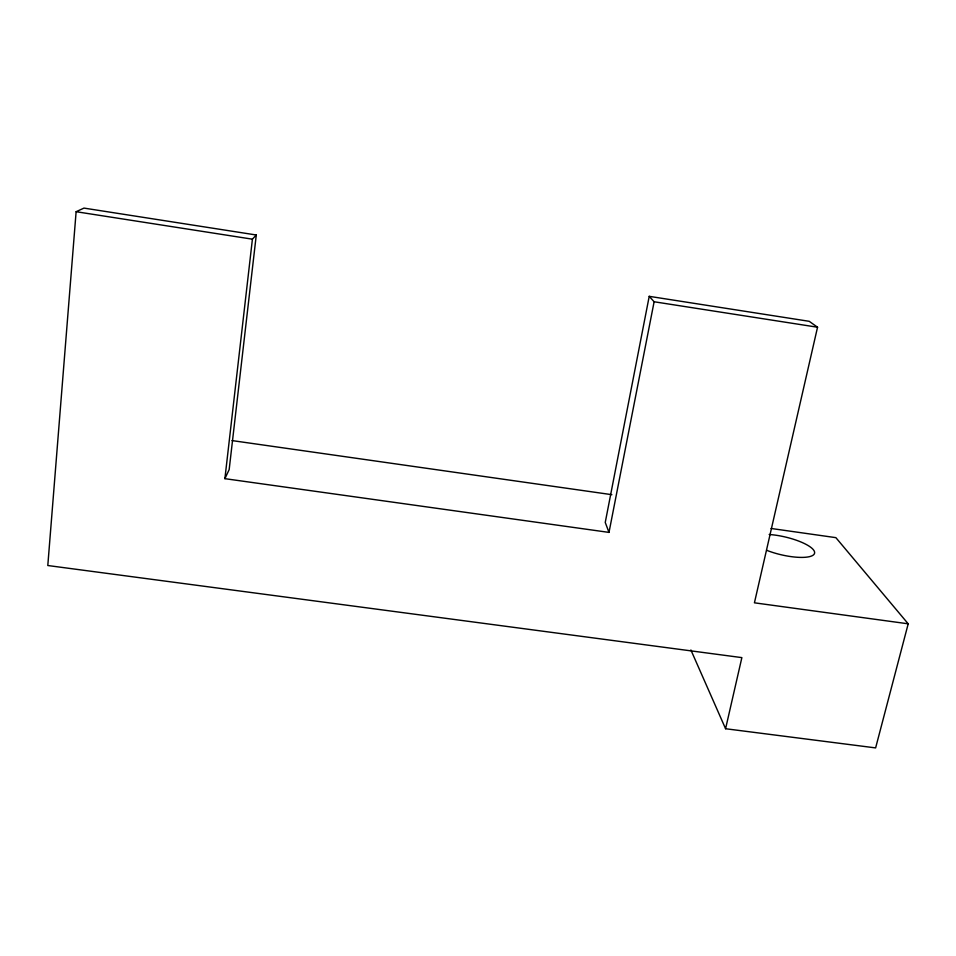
<?xml version="1.0" encoding="UTF-8"?>
<svg xmlns="http://www.w3.org/2000/svg" width="956" height="956" viewBox="0 0 956 956"><rect width="100%" height="100%" fill="white"/><g stroke="black" fill="none" stroke-linecap="round" stroke-linejoin="round"><path stroke-width="1.43" d="M608.996 532.396L605.244 522.454L649.22 296.336L654.119 301.761L608.996 532.396L224.899 478.669L229.165 469.611L256.28 234.997L83.973 208.097L76.122 211.706L47.8 565.522L741.868 657.62L725.58 728.735L875.624 747.903L908.2 623.814L835.879 537.654L771.062 528.465M224.899 478.669L252.408 239.179L256.28 234.997M649.22 296.336L809.218 321.312L817.547 327.227L754.427 602.818L908.2 623.814M231.985 440.573L611.864 494.682M76.122 211.706L252.408 239.179M654.119 301.761L817.547 327.227M690.889 649.961L725.58 728.735M769.162 534.488A32.289 9.118 13.2 0 1 814.596 553.094A32.289 9.118 13.2 0 1 766.604 550.274"/></g></svg>
